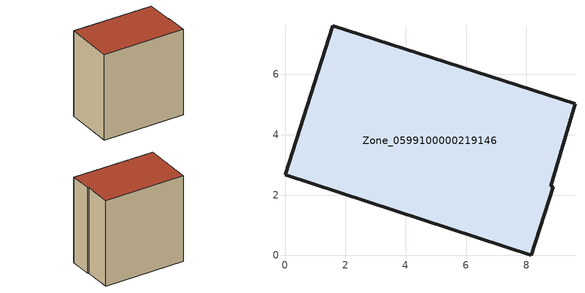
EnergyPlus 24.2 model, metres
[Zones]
Zone_0599100000219146
 floor ground (C_G): 0,2.67 1.59,7.62 9.61,5.02 8.8,2.3 8.89,2.27 8.16,0 z0
 wall outside (C_F): 1.59,7.62 0,2.67 8.16,0 8.89,2.27 8.8,2.3 9.61,5.02 1.59,7.62 z0:9.06
 roof outside (C_R): 0,2.67 8.16,0 8.89,2.27 8.8,2.3 9.61,5.02 1.59,7.62 z9.06
[BUILDING]
Pand.0599100000219146: North Axis=0; Terrain=City; Loads Convergence Tolerance Value=0.04; Temperature Convergence Tolerance Value=0.4; Solar Distribution=FullExterior; Maximum Number of Warmup Days=25; Minimum Number of Warmup Days=1
[Site:Location]
Rotterdam.The.Hague.AP_ZH_NLD Design_Conditions: Latitude=51.96; Longitude=4.45; Time Zone=1; Elevation=-4.5
[SITE:GROUNDTEMPERATURE:BUILDINGSURFACE]
18, 18, 18, 18, 18, 18, 18, 18, 18, 18, 18, 18
[MATERIAL] Thermal Absorptance=0.9; Solar Absorptance=0.7; Visible Absorptance=0.7
Name | Roughness | Thickness | Conductivity | Density | Specific Heat
G.TI.1975-1991 | MediumSmooth | 0.15 | 0.288461 | 540 | 1210
F.TI.1975-1991 | Rough | 0.3 | 0.230769 | 1920 | 840
R.TI.1975-1991 | MediumRough | 0.2 | 0.153846 | 1500 | 1000
[CONSTRUCTION]
C_G: G.TI.1975-1991
C_F: F.TI.1975-1991
C_R: R.TI.1975-1991
[ZONE]
Zone_0599100000219146: Type=1; Multiplier=1; Ceiling Height=Autocalculate; Volume=Autocalculate; Floor Area=autocalculate; Part of Total Floor Area=Yes
[ZONEINFILTRATION:DESIGNFLOWRATE]
Infil_Zone_0599100000219146: Zone or ZoneList or Space or SpaceList=Zone_0599100000219146; Schedule=AlwaysOn; Design Flow Rate Calculation Method=Flow/Area; Flow Rate per Floor Area=0.003; Constant Term Coefficient=1; Temperature Term Coefficient=0; Velocity Term Coefficient=0; Velocity Squared Term Coefficient=0
[HVACTEMPLATE:ZONE:IDEALLOADSAIRSYSTEM]
Zone_0599100000219146: Maximum Heating Supply Air Temperature=50; Minimum Cooling Supply Air Temperature=13; Maximum Heating Supply Air Humidity Ratio=0.0156; Minimum Cooling Supply Air Humidity Ratio=0.0077; Heating Limit=NoLimit; Cooling Limit=NoLimit; Dehumidification Control Type=ConstantSensibleHeatRatio; Cooling Sensible Heat Ratio=0.7; Dehumidification Setpoint=60; Humidification Control Type=None; Humidification Setpoint=30; Outdoor Air Method=None; Outdoor Air Flow Rate per Person=0.00944; Outdoor Air Flow Rate per Zone Floor Area=0; Outdoor Air Flow Rate per Zone=0; Demand Controlled Ventilation Type=None; Outdoor Air Economizer Type=NoEconomizer; Heat Recovery Type=None; Sensible Heat Recovery Effectiveness=0.7; Latent Heat Recovery Effectiveness=0.65
[ZONECONTROL:THERMOSTAT]
ThermostatControl_Zone_0599100000219146: Zone or ZoneList=Zone_0599100000219146; Control Type Schedule=DualSetpointControlType; Control 1=Thermostat_Zone_0599100000219146; Temperature Difference Between Cutout And Setpoint=0
[THERMOSTATSETPOINT:DUALSETPOINT]
Thermostat_Zone_0599100000219146: Heating Setpoint Temperature Schedule=HeatingSetpoint_Zone_0599100000219146; Cooling Setpoint Temperature Schedule=CoolingSetpoint_Zone_0599100000219146
[SCHEDULE:COMPACT]
HeatingSetpoint_Zone_0599100000219146: Through: 12/31, For: AllDays, Until: 24:00, 21
CoolingSetpoint_Zone_0599100000219146: Through: 12/31, For: AllDays, Until: 24:00, 24
DualSetpointControlType: Through: 12/31, For: AllDays, Until: 24:00, 4
AlwaysOn: Through: 12/31, For: AllDays, Until: 24:00, 1
